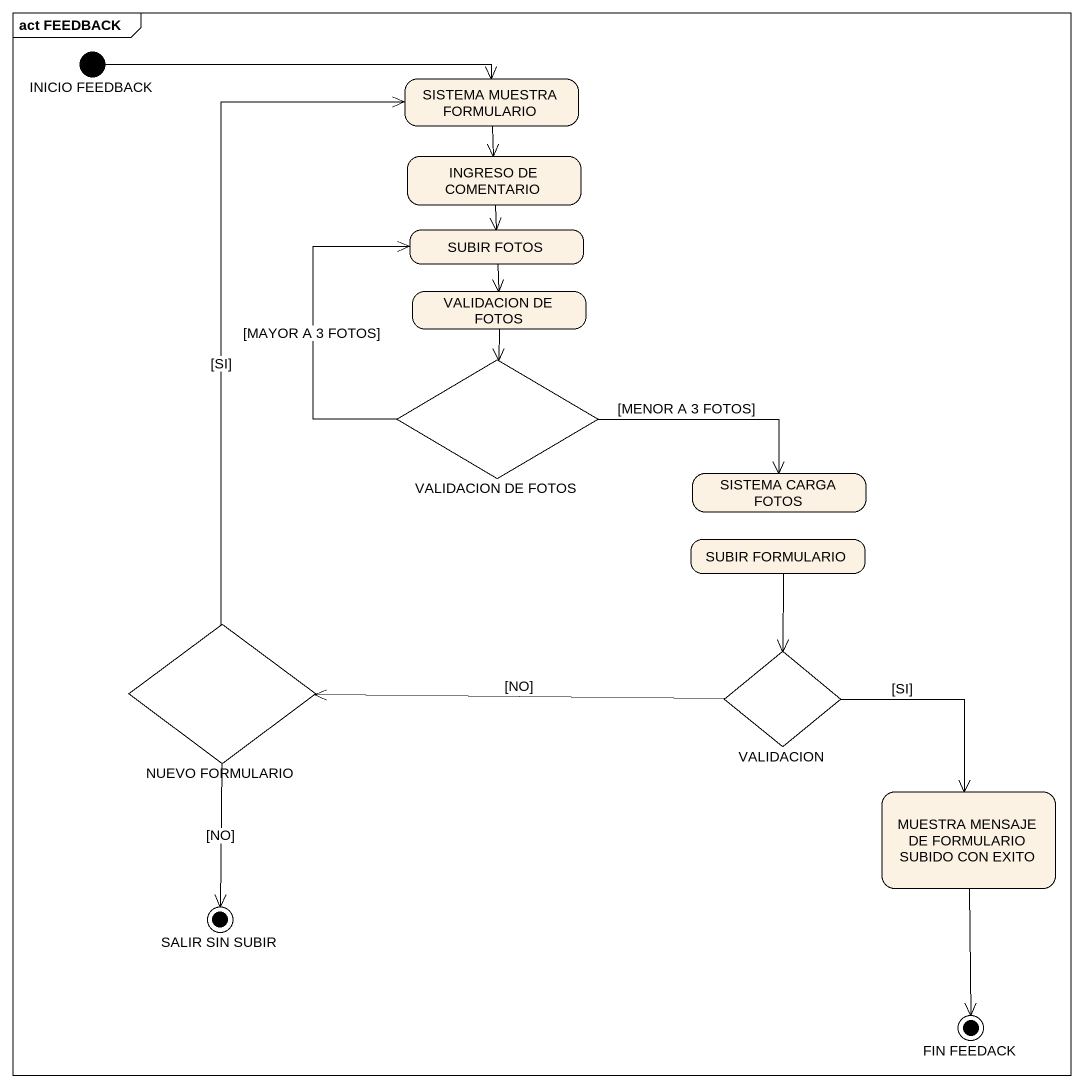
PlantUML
@startuml
mainframe act FEEDBACK
hide empty description
state "INICIO FEEDBACK" as INICIO_FEEDBACK <<start>>
state "SISTEMA MUESTRA FORMULARIO" as SISTEMA_MUESTRA_FORMULARIO
state "INGRESO DE COMENTARIO" as INGRESO_DE_COMENTARIO
state "SUBIR FOTOS" as SUBIR_FOTOS
state "VALIDACION DE FOTOS" as VALIDACION_DE_FOTOS
state "VALIDACION DE FOTOS" as VALIDACION_DE_FOTOS_2 <<choice>>
state "SISTEMA CARGA FOTOS" as SISTEMA_CARGA_FOTOS
state "SUBIR FORMULARIO" as SUBIR_FORMULARIO
state "NUEVO FORMULARIO" as NUEVO_FORMULARIO <<choice>>
state VALIDACION <<choice>>
state "MUESTRA MENSAJE DE FORMULARIO SUBIDO CON EXITO" as MUESTRA_MENSAJE_DE
state "SALIR SIN SUBIR" as SALIR_SIN_SUBIR <<end>>
state "FIN FEEDACK" as FIN_FEEDACK <<end>>
INICIO_FEEDBACK -right-> SISTEMA_MUESTRA_FORMULARIO
SISTEMA_MUESTRA_FORMULARIO --> INGRESO_DE_COMENTARIO
INGRESO_DE_COMENTARIO --> SUBIR_FOTOS
SUBIR_FOTOS --> VALIDACION_DE_FOTOS
VALIDACION_DE_FOTOS --> VALIDACION_DE_FOTOS_2
VALIDACION_DE_FOTOS_2 -up-> SUBIR_FOTOS : [MAYOR A 3 FOTOS]
VALIDACION_DE_FOTOS_2 -right-> SISTEMA_CARGA_FOTOS : [MENOR A 3 FOTOS]
SUBIR_FORMULARIO --> VALIDACION
NUEVO_FORMULARIO -up-> SISTEMA_MUESTRA_FORMULARIO : [SI]
NUEVO_FORMULARIO --> SALIR_SIN_SUBIR : [NO]
VALIDACION -left-> NUEVO_FORMULARIO : [NO]
VALIDACION --> MUESTRA_MENSAJE_DE : [SI]
MUESTRA_MENSAJE_DE --> FIN_FEEDACK
@enduml
